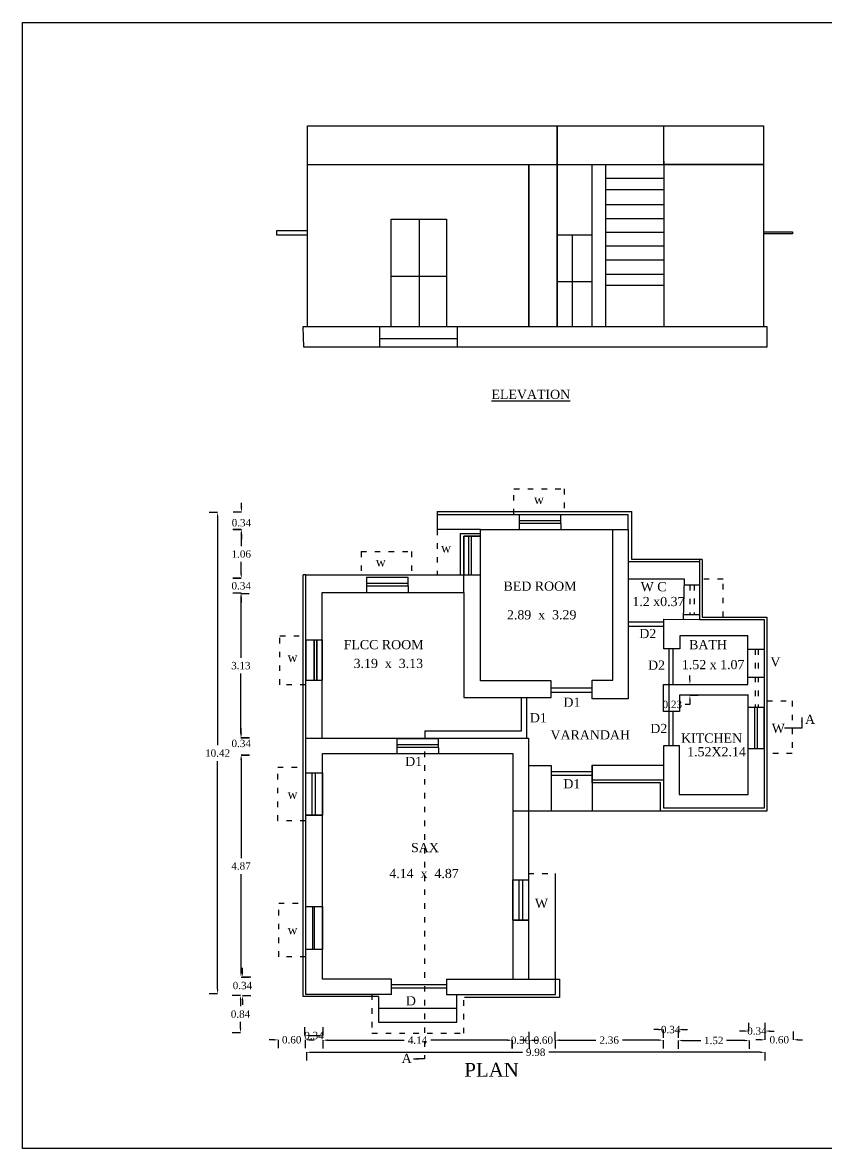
# Model space of a CAD drawing. Header units: millimetres. Extents: x 0.6 to 42.9, y 0.1 to 24.5.
# Drawn here: x 0.56 to 18.04, y 0.06 to 24.54 of the extents above; entities that cross this region are included whole.
import ezdxf

# ---------------------------------------------------------------- set-up
doc = ezdxf.new("R2010")
doc.units = ezdxf.units.MM
doc.header["$MEASUREMENT"] = 0
doc.linetypes.add('ACAD_ISO03W100', pattern=[30, 12, -18])
for name, color, linetype in [('DIM', 5, 'Continuous'), ('DWG.LINE', 10, 'Continuous'), ('TEXT', 7, 'Continuous')]:
    doc.layers.add(name, color=color, linetype=linetype)
doc.layers.add('DO LINE', color=3, linetype='Continuous', plot=False)
doc.layers.add('TITLE', color=7, linetype='Continuous', lineweight=30)
doc.styles.get("Standard").update_dxf_attribs({"font": 'times.ttf', "height": 0.16})
doc.dimstyles.get("Standard").update_dxf_attribs({"dimtxt": 0.16, "dimasz": 0.1, "dimexe": 0.18, "dimexo": 0.0625, "dimgap": 0.09, "dimtad": 0, "dimtih": 1, "dimtoh": 1, "dimzin": 0, "dimdsep": 46, "dimtxsty": 'Standard', "dimcen": 300, "dimclre": 256, "dimclrt": 4, "dimadec": 0, "dimazin": 0, "dimtfac": 1, "dimtofl": 0, "dimtmove": 0, "dimatfit": 3, "dimfxl": 0, "dimtolj": 1, "dimtzin": 0, "dimarcsym": 0})

# ---------------------------------------------------------------- blocks, each defined once
blk = doc.blocks.new('*D2')
at = {"layer": 'Defpoints', "color": 0, "ltscale": 0.2}
for p in [(5.315, 8.612), (5.315, 8.612), (5.315, 3.782)]:
    blk.add_point(p, dxfattribs=at)
at = {"layer": 'DIM', "lineweight": -2, "ltscale": 0.2}
for p, q in [((5.315, 8.612), (5.495, 8.612)), ((5.315, 3.782), (5.495, 3.782))]:
    blk.add_line(p, q, dxfattribs=at)
at = {"layer": 'DIM', "color": 0, "lineweight": -2, "ltscale": 0.2}
for p, q in [((5.315, 8.512), (5.315, 6.369)), ((5.315, 3.882), (5.315, 6.025))]:
    blk.add_line(p, q, dxfattribs=at)
at = {"layer": 'DIM', "color": 0, "ltscale": 0.2}
for points in [[(5.299, 8.512), (5.332, 8.512), (5.315, 8.612)], [(5.299, 3.882), (5.332, 3.882), (5.315, 3.782)]]:
    blk.add_solid(points, dxfattribs=at)
at = {"layer": 'DIM', "color": 4, "ltscale": 0.2, "insert": (5.315, 6.197), "char_height": 0.16, "attachment_point": 5}
blk.add_mtext('\\A1;4.87', dxfattribs=at)
blk = doc.blocks.new('*D3')
at = {"layer": 'Defpoints', "color": 0, "ltscale": 0.2}
for p in [(5.309, 12.126), (5.309, 8.987), (5.312, 8.987)]:
    blk.add_point(p, dxfattribs=at)
at = {"layer": 'DIM', "lineweight": -2, "ltscale": 0.2}
for p, q in [((5.312, 12.126), (5.492, 12.126)), ((5.312, 8.987), (5.492, 8.987))]:
    blk.add_line(p, q, dxfattribs=at)
at = {"layer": 'DIM', "color": 0, "lineweight": -2, "ltscale": 0.2}
for p, q in [((5.312, 12.026), (5.312, 10.728)), ((5.312, 9.087), (5.312, 10.385))]:
    blk.add_line(p, q, dxfattribs=at)
at = {"layer": 'DIM', "color": 0, "ltscale": 0.2}
for points in [[(5.296, 12.026), (5.329, 12.026), (5.312, 12.126)], [(5.296, 9.087), (5.329, 9.087), (5.312, 8.987)]]:
    blk.add_solid(points, dxfattribs=at)
at = {"layer": 'DIM', "color": 4, "ltscale": 0.2, "insert": (5.312, 10.556), "char_height": 0.16, "attachment_point": 5}
blk.add_mtext('\\A1;3.13', dxfattribs=at)
blk = doc.blocks.new('*D4')
at = {"layer": 'Defpoints', "color": 0, "ltscale": 0.2}
for p in [(5.322, 13.513), (5.32, 12.452), (5.322, 12.452)]:
    blk.add_point(p, dxfattribs=at)
at = {"layer": 'DIM', "lineweight": -2, "ltscale": 0.2}
for p, q in [((5.32, 13.513), (5.14, 13.513)), ((5.32, 12.452), (5.14, 12.452))]:
    blk.add_line(p, q, dxfattribs=at)
at = {"layer": 'DIM', "color": 0, "lineweight": -2, "ltscale": 0.2}
for p, q in [((5.32, 13.413), (5.32, 13.154)), ((5.32, 12.552), (5.32, 12.811))]:
    blk.add_line(p, q, dxfattribs=at)
at = {"layer": 'DIM', "color": 0, "ltscale": 0.2}
for points in [[(5.303, 13.413), (5.336, 13.413), (5.32, 13.513)], [(5.303, 12.552), (5.336, 12.552), (5.32, 12.452)]]:
    blk.add_solid(points, dxfattribs=at)
at = {"layer": 'DIM', "color": 4, "ltscale": 0.2, "insert": (5.32, 12.982), "char_height": 0.16, "attachment_point": 5}
blk.add_mtext('\\A1;1.06', dxfattribs=at)
blk = doc.blocks.new('*D5')
at = {"layer": 'Defpoints', "color": 0, "ltscale": 0.2}
for p in [(5.326, 13.893), (5.324, 13.51), (5.326, 13.51)]:
    blk.add_point(p, dxfattribs=at)
at = {"layer": 'DIM', "color": 0, "lineweight": -2, "ltscale": 0.2}
for p, q in [((5.324, 13.993), (5.324, 14.093)), ((5.324, 13.41), (5.324, 13.31))]:
    blk.add_line(p, q, dxfattribs=at)
at = {"layer": 'DIM', "lineweight": -2, "ltscale": 0.2}
for p, q in [((5.324, 13.893), (5.144, 13.893)), ((5.324, 13.51), (5.144, 13.51))]:
    blk.add_line(p, q, dxfattribs=at)
at = {"layer": 'DIM', "color": 0, "ltscale": 0.2}
for points in [[(5.307, 13.993), (5.341, 13.993), (5.324, 13.893)], [(5.307, 13.41), (5.341, 13.41), (5.324, 13.51)]]:
    blk.add_solid(points, dxfattribs=at)
at = {"layer": 'DIM', "color": 4, "ltscale": 0.2, "insert": (5.324, 13.663), "char_height": 0.16, "attachment_point": 5}
blk.add_mtext('\\A1;0.34', dxfattribs=at)
blk = doc.blocks.new('*D6')
at = {"layer": 'Defpoints', "color": 0, "ltscale": 0.2}
for p in [(4.829, 13.887), (4.806, 3.419), (4.829, 3.419)]:
    blk.add_point(p, dxfattribs=at)
at = {"layer": 'DIM', "lineweight": -2, "ltscale": 0.2}
for p, q in [((4.806, 13.887), (4.626, 13.887)), ((4.806, 3.419), (4.626, 3.419))]:
    blk.add_line(p, q, dxfattribs=at)
at = {"layer": 'DIM', "color": 0, "lineweight": -2, "ltscale": 0.2}
for p, q in [((4.806, 13.787), (4.806, 8.825)), ((4.806, 3.519), (4.806, 8.482))]:
    blk.add_line(p, q, dxfattribs=at)
at = {"layer": 'DIM', "color": 0, "ltscale": 0.2}
for points in [[(4.789, 13.787), (4.823, 13.787), (4.806, 13.887)], [(4.789, 3.519), (4.823, 3.519), (4.806, 3.419)]]:
    blk.add_solid(points, dxfattribs=at)
at = {"layer": 'DIM', "color": 4, "ltscale": 0.2, "insert": (4.806, 8.653), "char_height": 0.16, "attachment_point": 5}
blk.add_mtext('\\A1;10.42', dxfattribs=at)
blk = doc.blocks.new('*D7')
at = {"layer": 'Defpoints', "color": 0, "ltscale": 0.2}
for p in [(5.314, 3.787), (5.314, 3.382), (5.346, 3.382)]:
    blk.add_point(p, dxfattribs=at)
at = {"layer": 'DIM', "color": 0, "lineweight": -2, "ltscale": 0.2}
for p, q in [((5.346, 3.887), (5.346, 3.987)), ((5.346, 3.282), (5.346, 3.182))]:
    blk.add_line(p, q, dxfattribs=at)
at = {"layer": 'DIM', "lineweight": -2, "ltscale": 0.2}
for p, q in [((5.346, 3.787), (5.526, 3.787)), ((5.346, 3.382), (5.526, 3.382))]:
    blk.add_line(p, q, dxfattribs=at)
at = {"layer": 'DIM', "color": 0, "ltscale": 0.2}
for points in [[(5.329, 3.887), (5.363, 3.887), (5.346, 3.787)], [(5.329, 3.282), (5.363, 3.282), (5.346, 3.382)]]:
    blk.add_solid(points, dxfattribs=at)
at = {"layer": 'DIM', "color": 4, "ltscale": 0.2, "insert": (5.346, 3.599), "char_height": 0.16, "attachment_point": 5}
blk.add_mtext('\\A1;0.34', dxfattribs=at)
blk = doc.blocks.new('*D8')
at = {"layer": 'Defpoints', "color": 0, "ltscale": 0.2}
for p in [(5.304, 3.382), (5.304, 2.575), (5.309, 2.575)]:
    blk.add_point(p, dxfattribs=at)
at = {"layer": 'DIM', "lineweight": -2, "ltscale": 0.2}
for p, q in [((5.304, 3.382), (5.124, 3.382)), ((5.304, 2.575), (5.124, 2.575))]:
    blk.add_line(p, q, dxfattribs=at)
at = {"layer": 'DIM', "color": 0, "lineweight": -2, "ltscale": 0.2}
for p, q in [((5.304, 3.282), (5.304, 3.15)), ((5.304, 2.675), (5.304, 2.807))]:
    blk.add_line(p, q, dxfattribs=at)
at = {"layer": 'DIM', "color": 0, "ltscale": 0.2}
for points in [[(5.287, 3.282), (5.321, 3.282), (5.304, 3.382)], [(5.287, 2.675), (5.321, 2.675), (5.304, 2.575)]]:
    blk.add_solid(points, dxfattribs=at)
at = {"layer": 'DIM', "color": 4, "ltscale": 0.2, "insert": (5.304, 2.978), "char_height": 0.16, "attachment_point": 5}
blk.add_mtext('\\A1;0.84', dxfattribs=at)
blk = doc.blocks.new('*D9')
at = {"layer": 'Defpoints', "color": 0, "ltscale": 0.2}
for p in [(6.738, 2.19), (16.704, 2.19), (16.704, 2.148)]:
    blk.add_point(p, dxfattribs=at)
at = {"layer": 'DIM', "lineweight": -2, "ltscale": 0.2}
for p, q in [((6.738, 2.148), (6.738, 1.968)), ((16.704, 2.148), (16.704, 1.968))]:
    blk.add_line(p, q, dxfattribs=at)
at = {"layer": 'DIM', "color": 0, "lineweight": -2, "ltscale": 0.2}
for p, q in [((6.838, 2.148), (11.436, 2.148)), ((16.604, 2.148), (12.006, 2.148))]:
    blk.add_line(p, q, dxfattribs=at)
at = {"layer": 'DIM', "color": 0, "ltscale": 0.2}
for points in [[(6.838, 2.165), (6.838, 2.132), (6.738, 2.148)], [(16.604, 2.165), (16.604, 2.132), (16.704, 2.148)]]:
    blk.add_solid(points, dxfattribs=at)
at = {"layer": 'DIM', "color": 4, "ltscale": 0.2, "insert": (11.721, 2.148), "char_height": 0.16, "attachment_point": 5}
blk.add_mtext('\\A1;9.98', dxfattribs=at)
blk = doc.blocks.new('*D10')
at = {"layer": 'Defpoints', "color": 0, "ltscale": 0.2}
for p in [(7.096, 2.439), (11.21, 2.439), (11.21, 2.411)]:
    blk.add_point(p, dxfattribs=at)
at = {"layer": 'DIM', "lineweight": -2, "ltscale": 0.2}
for p, q in [((7.096, 2.411), (7.096, 2.231)), ((11.21, 2.411), (11.21, 2.231))]:
    blk.add_line(p, q, dxfattribs=at)
at = {"layer": 'DIM', "color": 0, "lineweight": -2, "ltscale": 0.2}
for p, q in [((7.196, 2.411), (8.862, 2.411)), ((11.11, 2.411), (9.444, 2.411))]:
    blk.add_line(p, q, dxfattribs=at)
at = {"layer": 'DIM', "color": 0, "ltscale": 0.2}
for points in [[(7.196, 2.428), (7.196, 2.394), (7.096, 2.411)], [(11.11, 2.428), (11.11, 2.394), (11.21, 2.411)]]:
    blk.add_solid(points, dxfattribs=at)
at = {"layer": 'DIM', "color": 4, "ltscale": 0.2, "insert": (9.153, 2.411), "char_height": 0.16, "attachment_point": 5}
blk.add_mtext('\\A1;4.14', dxfattribs=at)
blk = doc.blocks.new('*D11')
at = {"layer": 'Defpoints', "color": 0, "ltscale": 0.2}
for p in [(12.148, 2.414), (14.492, 2.414), (14.492, 2.412)]:
    blk.add_point(p, dxfattribs=at)
at = {"layer": 'DIM', "lineweight": -2, "ltscale": 0.2}
for p, q in [((12.148, 2.412), (12.148, 2.232)), ((14.492, 2.412), (14.492, 2.232))]:
    blk.add_line(p, q, dxfattribs=at)
at = {"layer": 'DIM', "color": 0, "lineweight": -2, "ltscale": 0.2}
for p, q in [((12.248, 2.412), (13.03, 2.412)), ((14.392, 2.412), (13.61, 2.412))]:
    blk.add_line(p, q, dxfattribs=at)
at = {"layer": 'DIM', "color": 0, "ltscale": 0.2}
for points in [[(12.248, 2.429), (12.248, 2.396), (12.148, 2.412)], [(14.392, 2.429), (14.392, 2.396), (14.492, 2.412)]]:
    blk.add_solid(points, dxfattribs=at)
at = {"layer": 'DIM', "color": 4, "ltscale": 0.2, "insert": (13.32, 2.412), "char_height": 0.16, "attachment_point": 5}
blk.add_mtext('\\A1;2.36', dxfattribs=at)
blk = doc.blocks.new('*D12')
at = {"layer": 'Defpoints', "color": 0, "ltscale": 0.2}
for p in [(14.822, 2.406), (16.364, 2.406), (16.364, 2.404)]:
    blk.add_point(p, dxfattribs=at)
at = {"layer": 'DIM', "lineweight": -2, "ltscale": 0.2}
for p, q in [((14.822, 2.404), (14.822, 2.224)), ((16.364, 2.404), (16.364, 2.224))]:
    blk.add_line(p, q, dxfattribs=at)
at = {"layer": 'DIM', "color": 0, "lineweight": -2, "ltscale": 0.2}
for p, q in [((14.922, 2.404), (15.315, 2.404)), ((16.264, 2.404), (15.871, 2.404))]:
    blk.add_line(p, q, dxfattribs=at)
at = {"layer": 'DIM', "color": 0, "ltscale": 0.2}
for points in [[(14.922, 2.42), (14.922, 2.387), (14.822, 2.404)], [(16.264, 2.42), (16.264, 2.387), (16.364, 2.404)]]:
    blk.add_solid(points, dxfattribs=at)
at = {"layer": 'DIM', "color": 4, "ltscale": 0.2, "insert": (15.593, 2.404), "char_height": 0.16, "attachment_point": 5}
blk.add_mtext('\\A1;1.52', dxfattribs=at)
blk = doc.blocks.new('*D13')
at = {"layer": 'Defpoints', "color": 0, "ltscale": 0.2}
for p in [(16.71, 2.413), (17.325, 2.42), (17.325, 2.413)]:
    blk.add_point(p, dxfattribs=at)
at = {"layer": 'DIM', "lineweight": -2, "ltscale": 0.2}
for p, q in [((16.71, 2.42), (16.71, 2.6)), ((17.325, 2.42), (17.325, 2.6))]:
    blk.add_line(p, q, dxfattribs=at)
at = {"layer": 'DIM', "color": 0, "lineweight": -2, "ltscale": 0.2}
for p, q in [((16.61, 2.42), (16.51, 2.42)), ((17.425, 2.42), (17.525, 2.42))]:
    blk.add_line(p, q, dxfattribs=at)
at = {"layer": 'DIM', "color": 0, "ltscale": 0.2}
for points in [[(16.61, 2.437), (16.61, 2.403), (16.71, 2.42)], [(17.425, 2.437), (17.425, 2.403), (17.325, 2.42)]]:
    blk.add_solid(points, dxfattribs=at)
at = {"layer": 'DIM', "color": 4, "ltscale": 0.2, "insert": (17.018, 2.42), "char_height": 0.16, "attachment_point": 5}
blk.add_mtext('\\A1;0.60', dxfattribs=at)
blk = doc.blocks.new('*D14')
at = {"layer": 'Defpoints', "color": 0, "ltscale": 0.2}
for p in [(14.491, 2.646), (14.822, 2.646), (14.822, 2.642)]:
    blk.add_point(p, dxfattribs=at)
at = {"layer": 'DIM', "color": 0, "lineweight": -2, "ltscale": 0.2}
for p, q in [((14.391, 2.642), (14.291, 2.642)), ((14.922, 2.642), (15.022, 2.642))]:
    blk.add_line(p, q, dxfattribs=at)
at = {"layer": 'DIM', "lineweight": -2, "ltscale": 0.2}
for p, q in [((14.491, 2.642), (14.491, 2.462)), ((14.822, 2.642), (14.822, 2.462))]:
    blk.add_line(p, q, dxfattribs=at)
at = {"layer": 'DIM', "color": 0, "ltscale": 0.2}
for points in [[(14.391, 2.659), (14.391, 2.625), (14.491, 2.642)], [(14.922, 2.659), (14.922, 2.625), (14.822, 2.642)]]:
    blk.add_solid(points, dxfattribs=at)
at = {"layer": 'DIM', "color": 4, "ltscale": 0.2, "insert": (14.656, 2.642), "char_height": 0.16, "attachment_point": 5}
blk.add_mtext('\\A1;0.34 ', dxfattribs=at)
blk = doc.blocks.new('*D15')
at = {"layer": 'Defpoints', "color": 0, "ltscale": 0.2}
for p in [(16.356, 2.573), (16.709, 2.61), (16.709, 2.573)]:
    blk.add_point(p, dxfattribs=at)
at = {"layer": 'DIM', "lineweight": -2, "ltscale": 0.2}
for p, q in [((16.356, 2.61), (16.356, 2.79)), ((16.709, 2.61), (16.709, 2.79))]:
    blk.add_line(p, q, dxfattribs=at)
at = {"layer": 'DIM', "color": 0, "lineweight": -2, "ltscale": 0.2}
for p, q in [((16.256, 2.61), (16.156, 2.61)), ((16.809, 2.61), (16.909, 2.61))]:
    blk.add_line(p, q, dxfattribs=at)
at = {"layer": 'DIM', "color": 0, "ltscale": 0.2}
for points in [[(16.256, 2.626), (16.256, 2.593), (16.356, 2.61)], [(16.809, 2.626), (16.809, 2.593), (16.709, 2.61)]]:
    blk.add_solid(points, dxfattribs=at)
at = {"layer": 'DIM', "color": 4, "ltscale": 0.2, "insert": (16.532, 2.61), "char_height": 0.16, "attachment_point": 5}
blk.add_mtext('\\A1;0.34', dxfattribs=at)
blk = doc.blocks.new('*D16')
at = {"layer": 'Defpoints', "color": 0, "ltscale": 0.2}
for p in [(6.704, 2.511), (7.098, 2.511), (7.098, 2.511)]:
    blk.add_point(p, dxfattribs=at)
at = {"layer": 'DIM', "lineweight": -2, "ltscale": 0.2}
for p, q in [((6.704, 2.511), (6.704, 2.691)), ((7.098, 2.511), (7.098, 2.691))]:
    blk.add_line(p, q, dxfattribs=at)
at = {"layer": 'DIM', "color": 0, "lineweight": -2, "ltscale": 0.2}
blk.add_line((6.804, 2.511), (6.998, 2.511), dxfattribs=at)
at = {"layer": 'DIM', "color": 0, "ltscale": 0.2}
for points in [[(6.804, 2.528), (6.804, 2.495), (6.704, 2.511)], [(6.998, 2.528), (6.998, 2.495), (7.098, 2.511)]]:
    blk.add_solid(points, dxfattribs=at)
at = {"layer": 'DIM', "color": 4, "ltscale": 0.2, "insert": (6.901, 2.511), "char_height": 0.16, "attachment_point": 5}
blk.add_mtext('\\A1;0.34', dxfattribs=at)
blk = doc.blocks.new('*D17')
at = {"layer": 'Defpoints', "color": 0, "ltscale": 0.2}
for p in [(6.126, 2.437), (6.707, 2.437), (6.707, 2.419)]:
    blk.add_point(p, dxfattribs=at)
at = {"layer": 'DIM', "color": 0, "lineweight": -2, "ltscale": 0.2}
for p, q in [((6.026, 2.419), (5.926, 2.419)), ((6.807, 2.419), (6.907, 2.419))]:
    blk.add_line(p, q, dxfattribs=at)
at = {"layer": 'DIM', "lineweight": -2, "ltscale": 0.2}
for p, q in [((6.126, 2.419), (6.126, 2.239)), ((6.707, 2.419), (6.707, 2.239))]:
    blk.add_line(p, q, dxfattribs=at)
at = {"layer": 'DIM', "color": 0, "ltscale": 0.2}
for points in [[(6.026, 2.436), (6.026, 2.403), (6.126, 2.419)], [(6.807, 2.436), (6.807, 2.403), (6.707, 2.419)]]:
    blk.add_solid(points, dxfattribs=at)
at = {"layer": 'DIM', "color": 4, "ltscale": 0.2, "insert": (6.417, 2.419), "char_height": 0.16, "attachment_point": 5}
blk.add_mtext('\\A1;0.60', dxfattribs=at)
blk = doc.blocks.new('*D30')
at = {"layer": 'Defpoints', "color": 0, "ltscale": 0.2}
for p in [(5.327, 12.455), (5.319, 12.129), (5.327, 12.129)]:
    blk.add_point(p, dxfattribs=at)
at = {"layer": 'DIM', "color": 0, "lineweight": -2, "ltscale": 0.2}
for p, q in [((5.319, 12.555), (5.319, 12.655)), ((5.319, 12.029), (5.319, 11.929))]:
    blk.add_line(p, q, dxfattribs=at)
at = {"layer": 'DIM', "lineweight": -2, "ltscale": 0.2}
for p, q in [((5.319, 12.455), (5.139, 12.455)), ((5.319, 12.129), (5.139, 12.129))]:
    blk.add_line(p, q, dxfattribs=at)
at = {"layer": 'DIM', "color": 0, "ltscale": 0.2}
for points in [[(5.302, 12.555), (5.335, 12.555), (5.319, 12.455)], [(5.302, 12.029), (5.335, 12.029), (5.319, 12.129)]]:
    blk.add_solid(points, dxfattribs=at)
at = {"layer": 'DIM', "color": 4, "ltscale": 0.2, "insert": (5.319, 12.292), "char_height": 0.16, "attachment_point": 5}
blk.add_mtext('\\A1;0.34', dxfattribs=at)
blk = doc.blocks.new('*D31')
at = {"layer": 'Defpoints', "color": 0, "ltscale": 0.2}
for p in [(5.317, 8.993), (5.317, 8.613), (5.319, 8.613)]:
    blk.add_point(p, dxfattribs=at)
at = {"layer": 'DIM', "color": 0, "lineweight": -2, "ltscale": 0.2}
for p, q in [((5.319, 9.093), (5.319, 9.193)), ((5.319, 8.513), (5.319, 8.413))]:
    blk.add_line(p, q, dxfattribs=at)
at = {"layer": 'DIM', "lineweight": -2, "ltscale": 0.2}
for p, q in [((5.319, 8.993), (5.499, 8.993)), ((5.319, 8.613), (5.499, 8.613))]:
    blk.add_line(p, q, dxfattribs=at)
at = {"layer": 'DIM', "color": 0, "ltscale": 0.2}
for points in [[(5.302, 9.093), (5.336, 9.093), (5.319, 8.993)], [(5.302, 8.513), (5.336, 8.513), (5.319, 8.613)]]:
    blk.add_solid(points, dxfattribs=at)
at = {"layer": 'DIM', "color": 4, "ltscale": 0.2, "insert": (5.319, 8.863), "char_height": 0.16, "attachment_point": 5}
blk.add_mtext('\\A1;0.34', dxfattribs=at)
blk = doc.blocks.new('*D32')
at = {"layer": 'Defpoints', "color": 0, "ltscale": 0.2}
for p in [(15.073, 10.145), (15.073, 9.911), (15.074, 9.911)]:
    blk.add_point(p, dxfattribs=at)
at = {"layer": 'DIM', "color": 0, "lineweight": -2, "ltscale": 0.2}
for p, q in [((15.074, 10.245), (15.074, 10.345)), ((15.074, 9.811), (15.074, 9.711)), ((15.074, 9.711), (14.974, 9.711))]:
    blk.add_line(p, q, dxfattribs=at)
at = {"layer": 'DIM', "lineweight": -2, "ltscale": 0.2}
for p, q in [((15.074, 10.145), (15.254, 10.145)), ((15.074, 9.911), (15.254, 9.911))]:
    blk.add_line(p, q, dxfattribs=at)
at = {"layer": 'DIM', "color": 0, "ltscale": 0.2}
for points in [[(15.058, 10.245), (15.091, 10.245), (15.074, 10.145)], [(15.058, 9.811), (15.091, 9.811), (15.074, 9.911)]]:
    blk.add_solid(points, dxfattribs=at)
at = {"layer": 'DIM', "color": 4, "ltscale": 0.2, "insert": (14.692, 9.711), "char_height": 0.16, "attachment_point": 5}
blk.add_mtext('\\A1;0.23', dxfattribs=at)
blk = doc.blocks.new('*D33')
at = {"layer": 'Defpoints', "color": 0, "ltscale": 0.2}
for p in [(11.206, 2.411), (11.577, 2.411), (11.577, 2.41)]:
    blk.add_point(p, dxfattribs=at)
at = {"layer": 'DIM', "color": 0, "lineweight": -2, "ltscale": 0.2}
for p, q in [((11.106, 2.41), (11.006, 2.41)), ((11.677, 2.41), (11.777, 2.41))]:
    blk.add_line(p, q, dxfattribs=at)
at = {"layer": 'DIM', "lineweight": -2, "ltscale": 0.2}
for p, q in [((11.206, 2.41), (11.206, 2.23)), ((11.577, 2.41), (11.577, 2.23))]:
    blk.add_line(p, q, dxfattribs=at)
at = {"layer": 'DIM', "color": 0, "ltscale": 0.2}
for points in [[(11.106, 2.426), (11.106, 2.393), (11.206, 2.41)], [(11.677, 2.426), (11.677, 2.393), (11.577, 2.41)]]:
    blk.add_solid(points, dxfattribs=at)
at = {"layer": 'DIM', "color": 4, "ltscale": 0.2, "insert": (11.392, 2.41), "char_height": 0.16, "attachment_point": 5}
blk.add_mtext('\\A1;0.30', dxfattribs=at)
blk = doc.blocks.new('*D34')
at = {"layer": 'Defpoints', "color": 0, "ltscale": 0.2}
for p in [(11.577, 2.408), (12.146, 2.41), (12.146, 2.408)]:
    blk.add_point(p, dxfattribs=at)
at = {"layer": 'DIM', "lineweight": -2, "ltscale": 0.2}
for p, q in [((11.577, 2.41), (11.577, 2.59)), ((12.146, 2.41), (12.146, 2.59))]:
    blk.add_line(p, q, dxfattribs=at)
at = {"layer": 'DIM', "color": 0, "lineweight": -2, "ltscale": 0.2}
for p, q in [((11.477, 2.41), (11.377, 2.41)), ((12.246, 2.41), (12.346, 2.41))]:
    blk.add_line(p, q, dxfattribs=at)
at = {"layer": 'DIM', "color": 0, "ltscale": 0.2}
for points in [[(11.477, 2.427), (11.477, 2.394), (11.577, 2.41)], [(12.246, 2.427), (12.246, 2.394), (12.146, 2.41)]]:
    blk.add_solid(points, dxfattribs=at)
at = {"layer": 'DIM', "color": 4, "ltscale": 0.2, "insert": (11.887, 2.41), "char_height": 0.16, "attachment_point": 5}
blk.add_mtext('\\A1;0.60', dxfattribs=at)

msp = doc.modelspace()

# ---------------------------------------------------------------- linework, layer by layer
at = {"layer": 'DIM', "ltscale": 0.2}
for p, q in [((11.363, 13.845), (12.271, 13.845)), ((11.363, 13.516), (12.271, 13.516)), ((12.271, 13.649), (12.271, 13.516)), ((10.519, 13.371), (10.163, 13.371)), ((10.163, 13.371), (10.163, 12.533)), ((10.27, 12.533), (10.27, 13.371)), ((10.326, 12.533), (10.326, 13.371)), ((10.519, 12.533), (10.519, 13.371)), ((10.163, 12.533), (10.519, 12.533)), ((8.041, 12.478), (8.949, 12.478)), ((8.949, 12.281), (8.949, 12.149)), ((8.041, 12.149), (8.949, 12.149)), ((6.963, 10.281), (6.963, 10.23)), ((16.345, 9.656), (16.689, 9.656)), ((16.345, 8.752), (16.345, 9.656)), ((16.479, 9.656), (16.479, 8.752)), ((16.548, 8.752), (16.548, 9.656)), ((16.689, 8.752), (16.689, 9.656)), ((8.703, 8.974), (9.61, 8.974)), ((8.703, 8.645), (9.61, 8.645)), ((9.61, 8.777), (9.61, 8.645)), ((16.345, 8.752), (16.689, 8.752)), ((6.723, 8.222), (7.083, 8.222)), ((6.862, 7.306), (6.862, 8.222)), ((6.934, 7.306), (6.934, 8.222)), ((6.723, 7.306), (7.083, 7.306)), ((11.222, 5.9), (11.565, 5.9)), ((11.365, 5.02), (11.365, 5.9)), ((11.432, 5.9), (11.432, 5.02)), ((6.723, 5.319), (7.083, 5.319)), ((6.868, 5.319), (6.868, 4.38)), ((6.914, 4.38), (6.914, 5.319)), ((11.222, 5.02), (11.565, 5.02)), ((7.083, 4.38), (6.723, 4.38))]:
    msp.add_line(p, q, dxfattribs=at)
for points in [[(11.363, 13.845), (11.363, 13.516)], [(11.363, 13.714), (12.271, 13.714)], [(12.271, 13.649), (12.271, 13.845)], [(12.271, 13.649), (11.363, 13.649)], [(8.041, 12.478), (8.041, 12.149)], [(8.041, 12.347), (8.949, 12.347)], [(8.949, 12.281), (8.041, 12.281)], [(8.949, 12.281), (8.949, 12.478)], [(6.723, 11.115), (7.082, 11.115)], [(16.334, 10.914), (16.689, 10.914)], [(7.081, 10.563), (7.081, 10.234)], [(16.689, 10.301), (16.334, 10.301)], [(7.082, 10.23), (6.723, 10.23)], [(8.703, 8.974), (8.703, 8.645)], [(8.703, 8.842), (9.61, 8.842)], [(9.61, 8.777), (9.61, 8.974)], [(9.61, 8.777), (8.703, 8.777)]]:
    msp.add_lwpolyline(points, dxfattribs=at)
for points in [[(6.723, 11.115), (6.723, 11.115), (6.723, 10.23), (6.723, 10.23)], [(6.902, 11.115), (6.902, 11.115), (6.902, 10.23), (6.902, 10.23)], [(6.963, 11.115), (6.963, 11.115), (6.963, 10.23), (6.963, 10.23)], [(7.081, 11.118), (7.081, 11.118), (7.081, 10.234), (7.081, 10.234)], [(6.723, 8.222), (7.083, 8.222), (7.083, 7.306), (6.723, 7.306)], [(11.222, 5.9), (11.565, 5.9), (11.565, 5.02), (11.222, 5.02)], [(6.723, 5.319), (7.083, 5.319), (7.083, 4.38), (6.723, 4.38)]]:
    msp.add_lwpolyline(points, close=True, dxfattribs=at)
at = {"layer": 'DO LINE', "linetype": 'ACAD_ISO03W100', "ltscale": 0.01}
for p, q in [((11.248, 13.845), (11.248, 14.401)), ((11.248, 14.401), (12.338, 14.401)), ((12.338, 14.401), (12.338, 13.845)), ((9.579, 13.516), (9.579, 12.533)), ((7.924, 13.036), (9.022, 13.036)), ((7.924, 13.036), (7.924, 12.533)), ((9.022, 13.036), (9.022, 12.533)), ((15.795, 12.436), (15.285, 12.436)), ((15.795, 11.612), (15.795, 12.436)), ((6.161, 10.14), (6.161, 11.206)), ((6.161, 11.206), (6.723, 11.206)), ((16.492, 10.914), (16.492, 9.656)), ((16.556, 10.914), (16.556, 9.656)), ((6.723, 10.14), (6.161, 10.14)), ((16.75, 9.789), (17.298, 9.789)), ((17.298, 9.789), (17.298, 8.647)), ((9.301, 8.689), (9.301, 2.009)), ((17.298, 8.647), (16.75, 8.647)), ((6.115, 7.182), (6.115, 8.345)), ((6.115, 8.345), (6.723, 8.345)), ((6.723, 7.182), (6.115, 7.182)), ((11.565, 6.038), (12.154, 6.038)), ((6.136, 4.224), (6.136, 5.388)), ((6.136, 5.388), (6.723, 5.388)), ((6.723, 4.224), (6.136, 4.224)), ((8.16, 3.407), (8.16, 2.562)), ((10.163, 2.562), (10.163, 3.407)), ((8.16, 2.562), (10.163, 2.562)), ((9.301, 2.009), (9.081, 2.009))]:
    msp.add_line(p, q, dxfattribs=at)
at = {"layer": 'DO LINE', "color": 3, "ltscale": 0.2}
msp.add_line((12.154, 3.737), (12.154, 6.038), dxfattribs=at)
at = {"layer": 'DO LINE', "linetype": 'ACAD_ISO03W100', "ltscale": 0.01}
for points in [[(15.074, 12.312), (15.074, 11.665)], [(15.17, 12.313), (15.17, 11.665)]]:
    msp.add_lwpolyline(points, dxfattribs=at)
at = {"layer": 'DWG.LINE', "ltscale": 0.2}
for p, q in [((6.758, 21.454), (6.758, 22.296)), ((12.94, 21.454), (12.94, 17.925)), ((14.509, 21.147), (13.248, 21.147)), ((14.509, 20.903), (13.248, 20.903)), ((14.509, 20.58), (13.248, 20.58)), ((9.191, 20.267), (9.191, 17.925)), ((14.509, 20.272), (13.248, 20.272)), ((12.187, 19.922), (12.94, 19.922)), ((12.518, 19.922), (12.518, 17.925)), ((14.509, 19.974), (13.248, 19.974)), ((14.509, 19.677), (13.248, 19.677)), ((14.509, 19.373), (13.248, 19.373)), ((8.583, 19.029), (9.784, 19.029)), ((12.187, 18.913), (12.94, 18.913)), ((14.509, 19.062), (13.248, 19.062)), ((14.509, 18.82), (13.248, 18.82)), ((16.753, 17.925), (6.659, 17.925)), ((6.659, 17.925), (6.675, 17.486)), ((8.323, 17.925), (8.323, 17.486)), ((10.018, 17.925), (10.018, 17.486)), ((16.753, 17.486), (16.753, 17.925)), ((8.323, 17.669), (10.018, 17.669)), ((6.675, 17.486), (16.753, 17.486)), ((9.579, 13.911), (9.579, 13.516)), ((9.579, 13.911), (13.81, 13.911)), ((9.579, 13.845), (13.729, 13.845)), ((13.729, 13.516), (13.729, 13.845)), ((13.81, 12.862), (13.81, 13.911)), ((10.519, 13.516), (9.579, 13.516)), ((10.519, 10.225), (10.519, 13.516)), ((10.519, 13.516), (13.729, 13.516)), ((13.399, 10.241), (13.399, 13.516)), ((13.729, 13.516), (13.729, 9.837)), ((10.09, 12.533), (10.09, 13.427)), ((10.09, 13.427), (10.519, 13.427)), ((10.163, 12.149), (10.163, 13.371)), ((10.163, 13.371), (10.519, 13.371)), ((15.285, 12.811), (13.729, 12.811)), ((15.339, 12.862), (13.81, 12.862)), ((15.285, 12.862), (15.285, 11.556)), ((15.339, 12.862), (15.339, 11.612)), ((6.663, 3.359), (6.663, 12.533)), ((6.723, 12.533), (6.663, 12.533)), ((6.723, 3.407), (6.723, 12.533)), ((6.723, 12.533), (10.519, 12.533)), ((13.729, 12.444), (14.948, 12.444)), ((14.948, 12.444), (14.931, 11.562)), ((14.945, 12.311), (15.285, 12.311)), ((7.082, 8.978), (7.082, 12.149)), ((7.082, 12.149), (10.163, 12.149)), ((10.163, 12.149), (10.163, 9.862)), ((13.729, 11.509), (14.506, 11.509)), ((14.506, 10.92), (14.506, 11.57)), ((14.506, 11.57), (15.285, 11.556)), ((14.933, 11.665), (15.285, 11.665)), ((15.285, 11.556), (16.689, 11.556)), ((15.339, 11.612), (16.75, 11.612)), ((16.689, 11.556), (16.689, 7.455)), ((16.75, 11.612), (16.75, 7.393)), ((13.729, 11.418), (14.506, 11.418)), ((16.334, 11.205), (14.854, 11.205)), ((14.854, 11.205), (14.854, 10.92)), ((16.334, 10.143), (16.334, 11.205)), ((14.854, 10.92), (14.506, 10.92)), ((14.625, 8.817), (14.625, 10.92)), ((14.71, 10.143), (14.71, 10.92)), ((12.055, 10.225), (10.519, 10.225)), ((12.055, 9.862), (12.055, 10.225)), ((12.055, 10.071), (12.95, 10.071)), ((12.95, 9.837), (12.95, 10.241)), ((12.95, 10.241), (13.399, 10.241)), ((14.502, 9.56), (14.502, 10.143)), ((14.502, 10.143), (16.334, 10.143)), ((10.163, 9.862), (12.055, 9.862)), ((11.411, 9.139), (11.411, 9.862)), ((11.523, 9.862), (11.523, 8.978)), ((12.055, 9.98), (12.95, 9.98)), ((13.729, 9.837), (12.95, 9.837)), ((16.347, 9.913), (14.849, 9.913)), ((14.849, 9.913), (14.849, 9.56)), ((16.345, 7.753), (16.345, 9.913)), ((14.849, 9.56), (14.502, 9.56)), ((14.71, 8.817), (14.71, 9.56)), ((9.31, 9.139), (11.411, 9.139)), ((9.31, 9.139), (9.31, 8.978)), ((6.723, 8.978), (11.565, 8.978)), ((11.565, 8.978), (11.565, 3.737)), ((14.505, 7.455), (14.505, 8.817)), ((14.505, 8.817), (14.839, 8.817)), ((14.839, 8.817), (14.839, 7.753)), ((7.083, 3.741), (7.083, 8.645)), ((7.083, 8.645), (11.222, 8.645)), ((11.222, 8.645), (11.222, 3.737)), ((11.565, 8.386), (12.057, 8.386)), ((12.057, 8.386), (12.057, 7.393)), ((12.949, 8.011), (12.949, 8.394)), ((12.949, 8.394), (14.505, 8.394)), ((12.959, 7.393), (12.959, 8.394)), ((12.057, 8.255), (12.949, 8.255)), ((12.057, 8.175), (12.949, 8.175)), ((12.949, 8.075), (14.505, 8.075)), ((14.438, 8.011), (12.949, 8.011)), ((14.438, 7.393), (14.438, 8.011)), ((14.839, 7.753), (15.581, 7.753)), ((15.581, 7.753), (16.345, 7.753)), ((14.438, 7.393), (11.222, 7.393)), ((16.75, 7.393), (14.438, 7.393)), ((16.689, 7.455), (14.505, 7.455)), ((8.586, 3.741), (7.083, 3.741)), ((8.586, 3.407), (8.586, 3.741)), ((9.783, 3.737), (12.242, 3.737)), ((9.783, 3.737), (9.783, 3.407)), ((12.154, 3.407), (12.154, 3.737)), ((12.242, 3.737), (12.242, 3.339)), ((8.307, 3.359), (6.663, 3.359)), ((8.586, 3.407), (6.723, 3.407)), ((9.783, 3.407), (12.154, 3.407)), ((12.242, 3.339), (10.175, 3.339))]:
    msp.add_line(p, q, dxfattribs=at)
for points in [[(6.758, 22.296), (12.187, 22.296), (12.187, 17.925)], [(12.187, 17.925), (12.187, 22.296), (16.672, 22.296), (16.672, 17.925)], [(6.758, 17.925), (6.758, 21.454), (11.573, 21.454), (11.573, 17.925)], [(11.573, 17.925), (11.573, 21.454), (16.672, 21.454), (16.672, 17.925)], [(13.248, 17.925), (13.248, 21.454)], [(14.509, 21.529), (14.509, 17.925)], [(8.583, 17.925), (8.583, 20.267), (9.784, 20.267), (9.784, 17.925)], [(6.758, 20.009), (6.086, 20.009), (6.086, 19.921), (6.758, 19.921)], [(16.672, 19.988), (17.302, 19.988), (17.302, 19.944), (16.672, 19.944)], [(8.586, 3.625), (9.783, 3.625)], [(8.586, 3.547), (9.783, 3.547)], [(8.307, 3.359), (8.307, 2.801), (10.009, 2.801), (10.009, 3.407)], [(10.009, 3.104), (8.307, 3.104)]]:
    msp.add_lwpolyline(points, dxfattribs=at)
msp.add_lwpolyline([(14.509, 22.296), (16.672, 22.296), (16.672, 21.454), (14.509, 21.454)], close=True, dxfattribs=at)
at = {"layer": 'TITLE', "ltscale": 0.2}
msp.add_lwpolyline([(0.564, 24.541), (42.863, 24.541), (42.863, 0.057), (0.564, 0.057)], close=True, dxfattribs=at)

# ---------------------------------------------------------------- texts
at = {"layer": 'TEXT'}
for s, p in [('w', (11.683, 14.072)), ('w', (9.664, 13.017)), ('w', (8.244, 12.713)), ('BED ROOM', (11.023, 12.185)), ('W C', (14.004, 12.173)), ('1.2 x0.37', (13.824, 11.851)), ('D2', (13.974, 11.154)), ('FLCC ROOM', (7.546, 10.913)), ('BATH', (15.058, 10.912)), ('w', (6.326, 10.638)), ('D2', (14.165, 10.467)), ('1.52 x 1.07', (14.901, 10.479)), ('V', (16.824, 10.54)), ('D1', (12.324, 9.661)), ('D1', (11.594, 9.323)), ('A', (17.578, 9.29)), ('D2', (14.213, 9.09)), ('KITCHEN', (14.883, 8.881)), ('W', (16.854, 9.093)), ('D1', (8.884, 8.373)), ('1.52X2.14', (15.016, 8.584)), ('D1', (12.323, 7.888)), ('w', (6.326, 7.662)), ('SAX', (9.012, 6.5)), ('W', (11.705, 5.288)), ('w', (6.326, 4.713)), ('D', (8.899, 3.168)), ('A', (8.808, 1.917))]:
    msp.add_text(s, height=0.2, dxfattribs=at).set_placement(p)
at = {"layer": 'TEXT', "char_height": 0.2, "attachment_point": 1}
for s, insert, width in [('2.89  x  3.29', (11.097, 11.762), 1.77394), ('3.19  x  3.13', (7.763, 10.705), 1.55359), ('4.14  x  4.87', (8.539, 6.137), 2.04069)]:
    msp.add_mtext(s, dxfattribs=dict(at, insert=insert, width=width))
at = {"layer": 'TEXT', "ltscale": 0.2, "attachment_point": 1}
for s, insert, char_height, width in [('VARANDAH', (12.044, 9.151), 0.2, 2.01241), ('PLAN', (10.171, 1.917), 0.3, 1.64998)]:
    msp.add_mtext(s, dxfattribs=dict(at, insert=insert, char_height=char_height, width=width))
at = {"layer": 'TITLE'}
msp.add_text('%%UELEVATION', height=0.2, dxfattribs=at).set_placement((10.76, 16.356))

# ---------------------------------------------------------------- dimensions: what is measured, and where the dimension line sits
at = {"layer": 'DIM', "ltscale": 0.2}
for base, p1, p2, angle, picture, middle, dimtype in [((5.324, 13.51), (5.326, 13.893), (5.326, 13.51), 90, '*D5', (5.324, 13.663), 160), ((5.319, 12.129), (5.327, 12.455), (5.327, 12.129), 270, '*D30', (5.319, 12.292), 161), ((5.319, 8.613), (5.317, 8.993), (5.317, 8.613), 270, '*D31', (5.319, 8.863), 161), ((5.346, 3.382), (5.314, 3.787), (5.314, 3.382), 90, '*D7', (5.346, 3.599), 160)]:
    dim = msp.add_linear_dim(base=base, p1=p1, p2=p2, angle=angle, text='0.34', dimstyle='Standard', dxfattribs=at)
    dim.commit()
    dim.dimension.update_dxf_attribs({"geometry": picture, "text_midpoint": middle, "dimtype": dimtype})
for base, p1, p2, text, picture, middle in [((4.806, 3.419), (4.829, 13.887), (4.829, 3.419), '10.42', '*D6', (4.806, 8.653)), ((5.312, 8.987), (5.309, 12.126), (5.309, 8.987), '3.13', '*D3', (5.312, 10.556)), ((5.315, 8.612), (5.315, 3.782), (5.315, 8.612), '4.87', '*D2', (5.315, 6.197)), ((5.304, 2.575), (5.304, 3.382), (5.309, 2.575), '0.84', '*D8', (5.304, 2.978))]:
    dim = msp.add_linear_dim(base=base, p1=p1, p2=p2, angle=90, text=text, dimstyle='Standard', dxfattribs=at)
    dim.commit()
    dim.dimension.update_dxf_attribs({"geometry": picture, "text_midpoint": middle})
dim = msp.add_linear_dim(base=(5.32, 12.452), p1=(5.322, 13.513), p2=(5.322, 12.452), angle=90, dimstyle='Standard', dxfattribs=at)
dim.commit()
dim.dimension.update_dxf_attribs({"geometry": '*D4', "text_midpoint": (5.32, 12.982)})
dim = msp.add_aligned_dim(p1=(15.073, 10.145), p2=(15.073, 9.911), distance=0.002, dimstyle='Standard', dxfattribs=at)
dim.commit()
dim.dimension.update_dxf_attribs({"geometry": '*D32', "text_midpoint": (14.692, 9.711)})
for base, p1, p2, text, picture, middle in [((14.822, 2.642), (14.491, 2.646), (14.822, 2.646), '0.34 ', '*D14', (14.656, 2.642)), ((16.709, 2.61), (16.356, 2.573), (16.709, 2.573), '0.34', '*D15', (16.532, 2.61)), ((7.098, 2.511), (6.704, 2.511), (7.098, 2.511), '0.34', '*D16', (6.901, 2.511))]:
    dim = msp.add_linear_dim(base=base, p1=p1, p2=p2, text=text, dimstyle='Standard', dxfattribs=at)
    dim.commit()
    dim.dimension.update_dxf_attribs({"geometry": picture, "text_midpoint": middle, "dimtype": 160})
dim = msp.add_aligned_dim(p1=(6.126, 2.437), p2=(6.707, 2.437), distance=-0.018, text='0.60', dimstyle='Standard', dxfattribs=at)
dim.commit()
dim.dimension.update_dxf_attribs({"geometry": '*D17', "text_midpoint": (6.417, 2.419)})
for base, p1, p2, text, picture, middle in [((11.21, 2.411), (7.096, 2.439), (11.21, 2.439), '4.14', '*D10', (9.153, 2.411)), ((14.492, 2.412), (12.148, 2.414), (14.492, 2.414), '2.36', '*D11', (13.32, 2.412)), ((16.364, 2.404), (14.822, 2.406), (16.364, 2.406), '1.52', '*D12', (15.593, 2.404)), ((17.325, 2.42), (16.71, 2.413), (17.325, 2.413), '0.60', '*D13', (17.018, 2.42)), ((16.704, 2.148), (6.738, 2.19), (16.704, 2.19), '9.98', '*D9', (11.721, 2.148))]:
    dim = msp.add_linear_dim(base=base, p1=p1, p2=p2, text=text, dimstyle='Standard', dxfattribs=at)
    dim.commit()
    dim.dimension.update_dxf_attribs({"geometry": picture, "text_midpoint": middle})
at = {"layer": 'DIM', "color": 5, "ltscale": 0.2}
for base, p1, p2, text, picture, middle in [((11.577, 2.41), (11.206, 2.411), (11.577, 2.411), '0.30', '*D33', (11.392, 2.41)), ((12.146, 2.41), (11.577, 2.408), (12.146, 2.408), '0.60', '*D34', (11.887, 2.41))]:
    dim = msp.add_linear_dim(base=base, p1=p1, p2=p2, text=text, dimstyle='Standard', dxfattribs=at)
    dim.commit()
    dim.dimension.update_dxf_attribs({"geometry": picture, "text_midpoint": middle, "dimtype": 160})

# ---------------------------------------------------------------- leaders
at = {"layer": 'DIM', "ltscale": 0.2}
msp.add_leader([(17.508, 9.429), (17.508, 9.195), (17.133, 9.195)], dimstyle='Standard', override={"dimgap": 0.09, "dimtad": 0}, dxfattribs=at)
at = {"layer": 'DO LINE', "linetype": 'ACAD_ISO03W100', "ltscale": 0.01}
msp.add_leader([(9.062, 2.009), (9.296, 2.009)], dimstyle='Standard', override={"dimgap": 0.09, "dimtad": 0}, dxfattribs=at)

doc.saveas('drawing.dxf')
